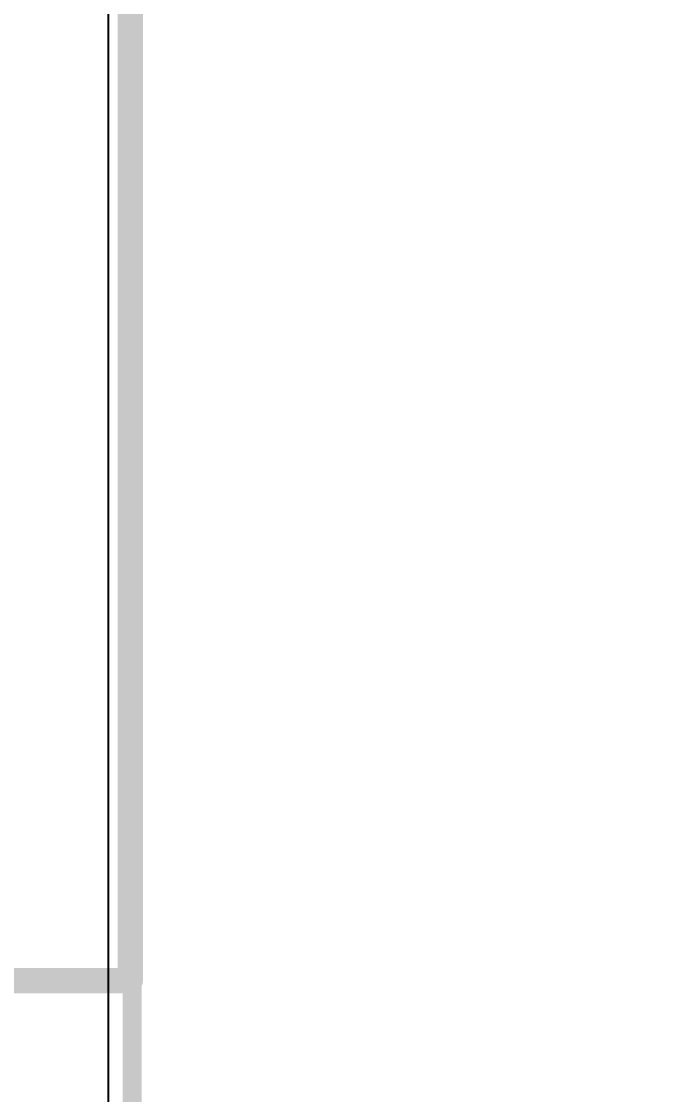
# Model space of a CAD drawing. Header units: millimetres. Extents: x -0.78 to 0.93, y -0.37 to 1.4.
# Drawn here: x 0.7262 to 0.928, y 0.3822 to 0.7216 of the extents above; entities that cross this region are included whole.
import ezdxf

# ---------------------------------------------------------------- set-up
doc = ezdxf.new("R2010")
doc.units = ezdxf.units.MM
doc.header["$MEASUREMENT"] = 0
for name, color, linetype in [('BottomLayer', 5, 'Continuous'), ('BottomOverlay', 54, 'Continuous'), ('TopLayer', 1, 'Continuous'), ('TopOverlay', 2, 'Continuous')]:
    doc.layers.add(name, color=color, linetype=linetype)

# ---------------------------------------------------------------- blocks, each defined once
blk = doc.blocks.new('T____C_B_30')
at = {"layer": 'BottomOverlay', "const_width": 0.008}
for points in [[(0.19665, -0.17028), (0.19665, 0.17028)], [(0.13648, -0.17028), (0.19665, -0.17028)]]:
    blk.add_lwpolyline(points, dxfattribs=at)
at = {"layer": 'BottomOverlay', "const_width": 0.004}
blk.add_lwpolyline([(0.19465, -0.17028, 1), (0.19865, -0.17028, 1)], format="xyb", close=True, dxfattribs=at)
blk.add_lwpolyline([(0.19465, -0.17028, 1), (0.19865, -0.17028, 1)], format="xyb", close=True, dxfattribs=at)
blk = doc.blocks.new('1_69_OLED_38')
at = {"layer": 'TopOverlay', "const_width": 0.006}
blk.add_lwpolyline([(0.76125, -0.41423), (0.76125, 0.88498)], dxfattribs=at)

msp = doc.modelspace()

# ---------------------------------------------------------------- linework, layer by layer
at = {"layer": 'BottomLayer'}
msp.add_line((0.75365, 0.9259), (0.75365, -0.357), dxfattribs=at)
at = {"layer": 'TopLayer'}
msp.add_line((0.75365, 0.9259), (0.75365, -0.357), dxfattribs=at)

# ---------------------------------------------------------------- block references
at = {"rotation": 360}
for name, p in [('1_69_OLED_38', (0, 0.04921)), ('T____C_B_30', (0.56398, 0.58858))]:
    msp.add_blockref(name, p, dxfattribs=at)

# ---------------------------------------------------------------- texts
at = {"layer": 'TopOverlay'}
for s, height, p in [('K', 1.6, (-0.47505, -0.19635)), ('E', 1.2, (-0.25591, 0.12598))]:
    msp.add_text(s, height=height, dxfattribs=at).set_placement(p)

doc.saveas('drawing.dxf')
